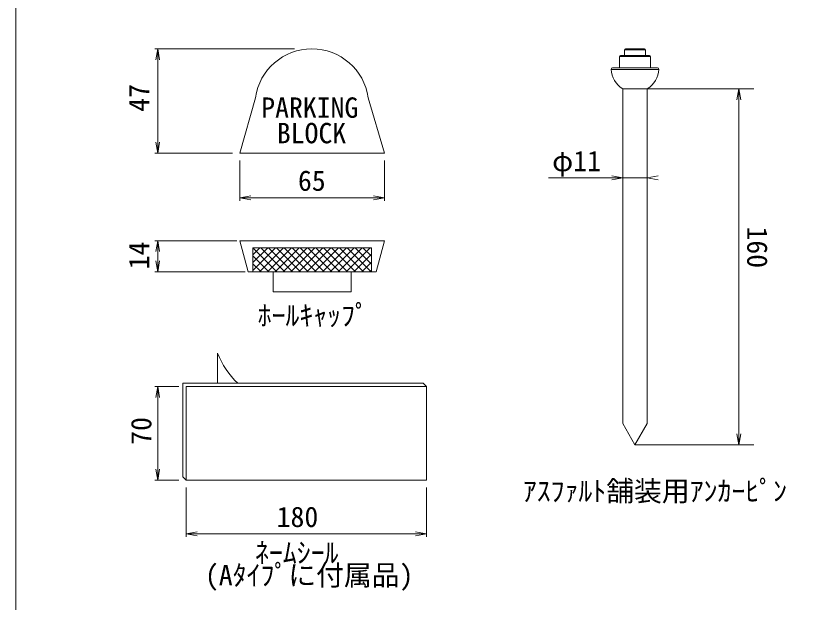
# Model space of a CAD drawing. Units: millimetres, scale not verified. Extents: x -1224 to 1080, y -808 to 808.
# Drawn here: x -1224 to -660, y -401 to 21 of the extents above; entities that cross this region are included whole.
import ezdxf
from ezdxf.enums import TextEntityAlignment as Align

# ---------------------------------------------------------------- set-up
doc = ezdxf.new("R2010")
doc.units = ezdxf.units.MM
doc.header["$LTSCALE"] = 8
doc.layers.add('0-0', color=7, linetype='Continuous', lineweight=18)
doc.styles.add('ＭＳ ゴシック', font='')
doc.styles.get('ＭＳ ゴシック').set_extended_font_data('MS Gothic')

msp = doc.modelspace()

# ---------------------------------------------------------------- linework, layer by layer
at = {"layer": '0-0', "color": 4}
for p, q in [((-1121.847, -2.59), (-1123.98, -2.59)), ((-1121.847, -77.642), (-1121.847, -2.59)), ((-1023.396, -2.59), (-1121.847, -2.59)), ((-786.258, -3.386), (-771.058, -3.386)), ((-789.858, -8.186), (-767.458, -8.186)), ((-786.258, -7.386), (-771.058, -7.386)), ((-789.858, -16.186), (-767.458, -16.186)), ((-795.858, -17.306), (-761.458, -17.306)), ((-787.458, -31.295), (-769.858, -31.295)), ((-769.858, -31.295), (-703.99, -31.295)), ((-703.99, -287.298), (-703.99, -31.298)), ((-703.99, -31.298), (-693.324, -31.298)), ((-1051.58, -37.754), (-1062.785, -77.642)), ((-970.468, -37.754), (-958.785, -77.642)), ((-1121.847, -77.642), (-1123.98, -77.642)), ((-1068.119, -77.642), (-1121.847, -77.642)), ((-1062.785, -77.642), (-958.785, -77.642)), ((-1062.785, -82.975), (-1062.785, -111.775)), ((-958.785, -82.975), (-958.785, -111.775)), ((-787.462, -95.29), (-840.791, -95.29)), ((-787.458, -95.295), (-769.858, -95.295)), ((-1062.785, -109.642), (-958.785, -109.642)), ((-1064.917, -140.514), (-1123.98, -140.514)), ((-1121.847, -140.514), (-1121.847, -162.914)), ((-958.783, -140.514), (-964.786, -162.914)), ((-1053.358, -145.658), (-968.209, -145.658)), ((-1053.358, -145.658), (-1053.358, -162.914)), ((-1053.358, -161.947), (-1037.069, -145.658)), ((-1053.358, -156.29), (-1042.726, -145.658)), ((-1053.358, -150.634), (-1048.383, -145.658)), ((-1053.358, -161.947), (-1037.069, -145.658)), ((-1053.358, -156.29), (-1042.726, -145.658)), ((-1053.358, -150.634), (-1048.383, -145.658)), ((-1053.358, -145.774), (-1036.218, -162.914)), ((-1048.668, -162.914), (-1031.413, -145.658)), ((-1048.668, -162.914), (-1031.413, -145.658)), ((-1047.817, -145.658), (-1030.562, -162.914)), ((-1043.011, -162.914), (-1025.756, -145.658)), ((-1043.011, -162.914), (-1025.756, -145.658)), ((-1042.16, -145.658), (-1024.905, -162.914)), ((-1037.354, -162.914), (-1020.099, -145.658)), ((-1037.354, -162.914), (-1020.099, -145.658)), ((-1036.503, -145.658), (-1019.248, -162.914)), ((-1031.697, -162.914), (-1014.442, -145.658)), ((-1031.697, -162.914), (-1014.442, -145.658)), ((-1030.846, -145.658), (-1013.591, -162.914)), ((-1026.04, -162.914), (-1008.785, -145.658)), ((-1026.04, -162.914), (-1008.785, -145.658)), ((-1025.189, -145.658), (-1007.934, -162.914)), ((-1020.383, -162.914), (-1003.128, -145.658)), ((-1020.383, -162.914), (-1003.128, -145.658)), ((-1019.532, -145.658), (-1002.277, -162.914)), ((-1014.727, -162.914), (-997.471, -145.658)), ((-1014.727, -162.914), (-997.471, -145.658)), ((-1013.876, -145.658), (-996.62, -162.914)), ((-1009.07, -162.914), (-991.815, -145.658)), ((-1009.07, -162.914), (-991.815, -145.658)), ((-1008.219, -145.658), (-990.964, -162.914)), ((-1003.413, -162.914), (-986.158, -145.658)), ((-1003.413, -162.914), (-986.158, -145.658)), ((-1002.562, -145.658), (-985.307, -162.914)), ((-997.756, -162.914), (-980.501, -145.658)), ((-997.756, -162.914), (-980.501, -145.658)), ((-996.905, -145.658), (-979.65, -162.914)), ((-992.099, -162.914), (-974.844, -145.658)), ((-992.099, -162.914), (-974.844, -145.658)), ((-991.248, -145.658), (-973.993, -162.914)), ((-986.442, -162.914), (-969.187, -145.658)), ((-986.442, -162.914), (-969.187, -145.658)), ((-985.591, -145.658), (-968.336, -162.914)), ((-979.934, -145.658), (-968.209, -157.384)), ((-974.278, -145.658), (-968.209, -151.727)), ((-968.621, -145.658), (-968.209, -146.071)), ((-968.209, -145.658), (-968.209, -162.914)), ((-1053.358, -151.43), (-1041.875, -162.914)), ((-980.785, -162.914), (-968.209, -150.337)), ((-980.785, -162.914), (-968.209, -150.337)), ((-1053.358, -157.087), (-1047.532, -162.914)), ((-975.129, -162.914), (-968.209, -155.994)), ((-975.129, -162.914), (-968.209, -155.994)), ((-1058.915, -162.914), (-1123.98, -162.914)), ((-1056.781, -162.914), (-964.786, -162.914)), ((-1053.358, -162.744), (-1053.189, -162.914)), ((-1038.783, -162.914), (-1038.783, -177.314)), ((-982.783, -162.914), (-982.783, -177.314)), ((-969.472, -162.914), (-968.209, -161.65)), ((-969.472, -162.914), (-968.209, -161.65)), ((-1038.783, -177.314), (-982.783, -177.314)), ((-1078.786, -221.375), (-1078.786, -243.041)), ((-1121.85, -245.44), (-1123.984, -245.44)), ((-1121.85, -245.441), (-1121.85, -312.641)), ((-1106.791, -245.441), (-1121.85, -245.441)), ((-1103.858, -243.041), (-1103.858, -310.241)), ((-931.058, -243.041), (-1103.858, -243.041)), ((-928.658, -245.441), (-931.058, -243.041)), ((-778.658, -287.295), (-703.99, -287.295)), ((-703.99, -287.298), (-693.324, -287.298)), ((-1101.458, -312.641), (-1103.858, -310.241)), ((-1121.85, -312.641), (-1123.984, -312.641)), ((-1106.791, -312.641), (-1121.85, -312.641)), ((-1101.458, -317.974), (-1101.458, -353.47)), ((-928.658, -317.974), (-928.658, -353.47)), ((-1101.458, -351.337), (-928.658, -351.337))]:
    msp.add_line(p, q, dxfattribs=at)
at = {"layer": '0-0'}
for p, q in [((-1121.847, -2.59), (-1123.234, -10.473)), ((-1121.847, -2.59), (-1120.46, -10.473)), ((-786.258, -3.386), (-786.258, -7.386)), ((-785.458, -2.586), (-771.858, -2.586)), ((-771.058, -3.386), (-771.058, -7.386)), ((-789.858, -14.586), (-789.858, -8.186)), ((-789.858, -8.186), (-789.858, -16.186)), ((-789.058, -7.386), (-786.258, -7.386)), ((-768.258, -7.386), (-771.058, -7.386)), ((-767.458, -8.186), (-767.458, -16.186)), ((-794.738, -16.186), (-789.858, -16.186)), ((-767.458, -16.186), (-762.578, -16.186)), ((-787.458, -31.295), (-787.458, -272.095)), ((-769.858, -31.295), (-769.858, -272.095)), ((-1123.234, -69.759), (-1121.847, -77.642)), ((-1120.46, -69.759), (-1121.847, -77.642)), ((-1062.785, -109.642), (-1054.902, -108.255)), ((-1062.785, -109.642), (-1054.902, -111.028)), ((-1121.847, -140.514), (-1123.234, -148.396)), ((-1121.847, -140.514), (-1120.46, -148.396)), ((-1121.847, -162.914), (-1123.234, -155.031)), ((-1121.847, -162.914), (-1120.46, -155.031)), ((-787.458, -272.095), (-778.658, -287.295)), ((-769.858, -272.095), (-778.658, -287.295))]:
    msp.add_line(p, q, dxfattribs=at)
at = {"layer": '0-0', "color": 6}
for p, q in [((-703.99, -31.298), (-705.38, -39.176)), ((-703.99, -31.298), (-702.601, -39.176)), ((-787.462, -95.29), (-795.341, -93.901)), ((-787.462, -95.29), (-795.341, -96.68)), ((-769.859, -95.29), (-761.98, -93.901)), ((-769.859, -95.29), (-761.98, -96.68)), ((-1121.85, -245.44), (-1123.24, -253.318)), ((-1121.85, -245.44), (-1120.461, -253.318)), ((-705.382, -279.418), (-703.99, -287.298)), ((-702.598, -279.418), (-703.99, -287.298)), ((-1121.85, -312.641), (-1123.24, -304.762)), ((-1121.85, -312.641), (-1120.461, -304.762)), ((-1101.458, -351.337), (-1093.579, -349.947)), ((-1101.458, -351.337), (-1093.579, -352.726)), ((-928.658, -351.337), (-936.536, -349.947)), ((-928.658, -351.337), (-936.536, -352.726))]:
    msp.add_line(p, q, dxfattribs=at)
at = {"layer": '0-0'}
msp.add_lwpolyline([(-1223.981, -807.668), (1080.019, -807.668), (1080.019, 808.332), (-1223.981, 808.332)], close=True, dxfattribs=at)
msp.add_lwpolyline([(-966.667, -108.255), (-958.785, -109.642), (-966.667, -111.028)], dxfattribs=at)
at = {"layer": '0-0', "color": 4}
msp.add_lwpolyline([(-958.783, -140.514), (-1062.783, -140.514), (-1056.781, -162.914)], dxfattribs=at)
msp.add_lwpolyline([(-1101.458, -312.641), (-928.658, -312.641), (-928.658, -245.441), (-1101.458, -245.441)], close=True, dxfattribs=at)
for centre, radius, start, end in [((-1011.024, -43.559), 40.969, 8.14581, 171.85419), ((-1025.163, -200.965), 57.377, 200.83765, 227.16601)]:
    msp.add_arc(centre, radius, start, end, dxfattribs=at)
at = {"layer": '0-0'}
for centre, radius, start, end in [((-785.458, -3.386), 0.8, 90, 180), ((-771.858, -3.386), 0.8, 0, 90), ((-789.058, -8.186), 0.8, 90, 180), ((-768.258, -8.186), 0.8, 0, 90), ((-794.738, -17.306), 1.12, 90, 180), ((-762.578, -17.306), 1.12, 360, 90), ((-778.677, -16.506), 17.2, 182.66588, 239.29982), ((-778.639, -16.506), 17.2, 300.70018, 357.33412)]:
    msp.add_arc(centre, radius, start, end, dxfattribs=at)

# ---------------------------------------------------------------- texts
at = {"layer": '0-0', "color": 4, "style": 'ＭＳ ゴシック'}
for s, rotation, p in [('47', 90, (-1123.58, -47.827)), ('160', 270, (-702.362, -130.31)), ('14', 90, (-1123.58, -161.108)), ('70', 90, (-1122.049, -287.302))]:
    msp.add_text(s, height=14.66, rotation=rotation, dxfattribs=at).set_placement(p, align=Align.BOTTOM_LEFT)
for s, p in [('PARKING', (-1047.416, -56.546)), ('BLOCK', (-1036.21, -74.884)), ('φ11', (-838.253, -94.97)), ('65', (-1021.015, -109.06)), ('ﾎｰﾙｷｬｯﾌﾟ', (-1049.981, -205.968)), ('ｱｽﾌｧﾙﾄ舗装用ｱﾝｶｰﾋﾟﾝ', (-859.338, -332.275)), ('180', (-1036.323, -350.832)), ('ﾈｰﾑｼｰﾙ', (-1051.892, -376.601)), ('(Aﾀｲﾌﾟに付属品)', (-1087.91, -392.781))]:
    msp.add_text(s, height=14.66, dxfattribs=at).set_placement(p, align=Align.BOTTOM_LEFT)

doc.saveas('drawing.dxf')
